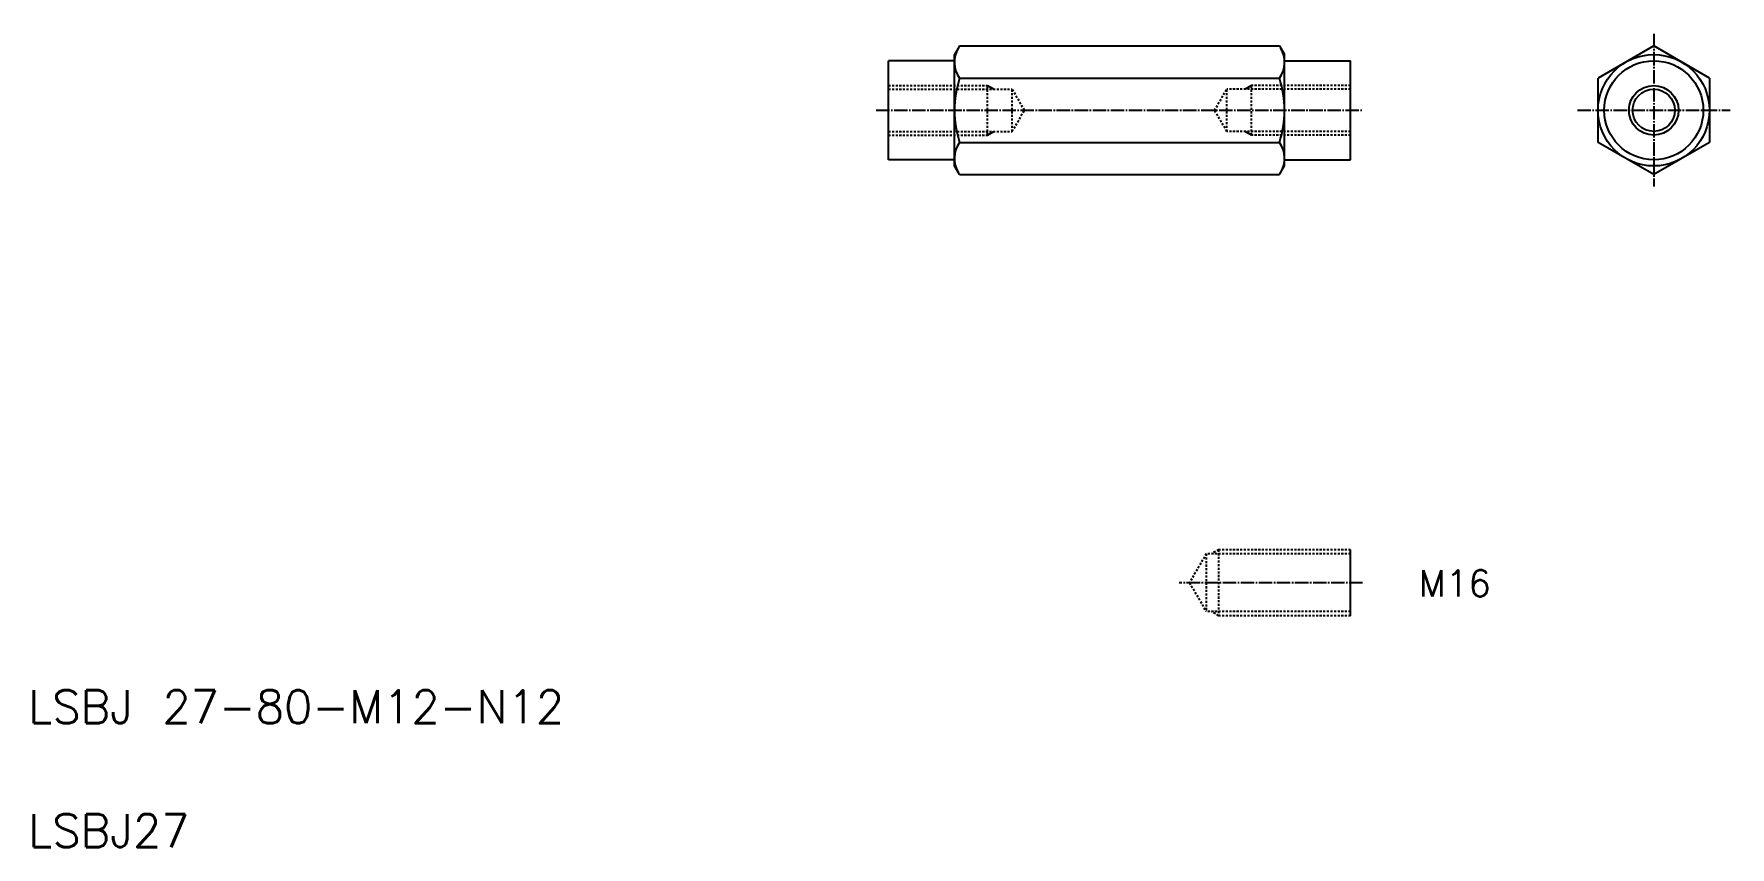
# Model space of a CAD drawing. Extents: x 21 to 432, y 20 to 217.
import ezdxf

# ---------------------------------------------------------------- set-up
doc = ezdxf.new("R2010")
doc.units = 0
doc.header["$LTSCALE"] = 0.25
doc.linetypes.add('CENTER', pattern=[17.5, 13, -1.5, 1.5, -1.5])
doc.linetypes.add('DASHED', pattern=[3.5, 2, -1.5])
doc.layers.get('0').update_dxf_attribs({"linetype": 'CONTINUOUS'})
doc.layers.add('CENTER', color=1, linetype='CENTER')
doc.styles.get("Standard").update_dxf_attribs({"font": 'txt', "height": 6.4, "bigfont": 'BIGFONT'})

msp = doc.modelspace()

# ---------------------------------------------------------------- linework, layer by layer
at = {"linetype": 'CONTINUOUS'}
for p, q in [((245.68, 214.14), (244.47, 212.05)), ((245.68, 214.14), (323.26, 214.14)), ((323.26, 214.14), (324.47, 212.05)), ((413.94, 214.14), (400.44, 206.35)), ((427.44, 206.35), (413.94, 214.14)), ((228.47, 186.55), (228.47, 210.55)), ((244.47, 210.55), (228.47, 210.55)), ((244.47, 185.05), (244.47, 212.05)), ((324.47, 185.05), (324.47, 212.05)), ((324.47, 210.55), (340.47, 210.55)), ((340.47, 186.55), (340.47, 210.55)), ((245.71, 206.35), (323.23, 206.35)), ((400.44, 190.76), (400.44, 206.35)), ((427.44, 206.35), (427.44, 190.76)), ((245.71, 190.76), (323.23, 190.76)), ((413.94, 182.96), (400.44, 190.76)), ((427.44, 190.76), (413.94, 182.96)), ((244.47, 186.55), (228.47, 186.55)), ((245.68, 182.96), (244.47, 185.05)), ((323.26, 182.96), (324.47, 185.05)), ((324.47, 186.55), (340.47, 186.55)), ((245.68, 182.96), (323.26, 182.96))]:
    msp.add_line(p, q, dxfattribs=at)
at = {"color": 3, "linetype": 'DASHED'}
for p, q in [((228.47, 204.55), (252.47, 204.55)), ((228.47, 203.68), (258.47, 203.68)), ((252.47, 192.55), (252.47, 204.55)), ((258.47, 193.43), (258.47, 203.68)), ((261.43, 198.55), (258.47, 203.68)), ((307.51, 198.55), (310.47, 203.68)), ((340.47, 203.68), (310.47, 203.68)), ((310.47, 193.43), (310.47, 203.68)), ((316.47, 192.55), (316.47, 204.55)), ((340.47, 204.55), (316.47, 204.55)), ((258.47, 193.43), (261.43, 198.55)), ((310.47, 193.43), (307.51, 198.55)), ((228.47, 193.43), (258.47, 193.43)), ((340.47, 193.43), (310.47, 193.43)), ((228.47, 192.55), (252.47, 192.55)), ((340.47, 192.55), (316.47, 192.55)), ((305.47, 91.07), (301.43, 84.07)), ((340.47, 91.07), (305.47, 91.07)), ((305.47, 91.07), (305.47, 77.07)), ((308.47, 92.07), (306.74, 91.07)), ((340.47, 92.07), (308.47, 92.07)), ((308.47, 92.07), (308.47, 76.07)), ((301.43, 84.07), (305.47, 77.07)), ((340.47, 77.07), (305.47, 77.07)), ((308.47, 76.07), (306.74, 77.07)), ((340.47, 76.07), (308.47, 76.07))]:
    msp.add_line(p, q, dxfattribs=at)
at = {"color": 3}
for p, q in [((252.47, 204.55), (253.99, 203.68)), ((316.47, 204.55), (314.95, 203.68)), ((252.47, 192.55), (253.99, 193.43)), ((316.47, 192.55), (314.95, 193.43))]:
    msp.add_line(p, q, dxfattribs=at)
for p, q in [((340.47, 76.07), (340.47, 92.07)), ((324.47, 76.07), (324.47, 76.07)), ((332.47, 76.07), (332.47, 76.07))]:
    msp.add_line(p, q)
at = {"linetype": 'CONTINUOUS'}
for radius in [13.5, 12, 5.12]:
    msp.add_circle((413.94, 198.55), radius, dxfattribs=at)
at = {"color": 3, "linetype": 'CONTINUOUS'}
msp.add_circle((413.94, 198.55), 6, dxfattribs=at)
at = {"linetype": 'CONTINUOUS'}
for centre, radius, start, end in [((251.22, 210.24), 6.75, 150, 215.2644), ((317.72, 210.24), 6.75, 324.7356, 30), ((269.61, 198.55), 25.14, 161.9403, 198.0597), ((299.33, 198.55), 25.14, 341.9403, 18.0597), ((251.22, 186.86), 6.75, 144.7356, 210), ((317.72, 186.86), 6.75, 330, 35.2644)]:
    msp.add_arc(centre, radius, start, end, dxfattribs=at)
at = {"layer": 'CENTER', "color": 1, "linetype": 'CENTER'}
for p, q in [((413.94, 217.05), (413.94, 180.05)), ((225.47, 198.55), (343.47, 198.55)), ((395.44, 198.55), (432.44, 198.55)), ((343.36, 84.07), (298.94, 84.07))]:
    msp.add_line(p, q, dxfattribs=at)

# ---------------------------------------------------------------- texts
for s, height, p in [('M16', 6.4, (356.93, 80.72)), ('LSBJ 27-80-M12-N12', 8, (20, 50)), ('LSBJ27', 8, (20, 20))]:
    msp.add_text(s, height=height).set_placement(p)

doc.saveas('drawing.dxf')
